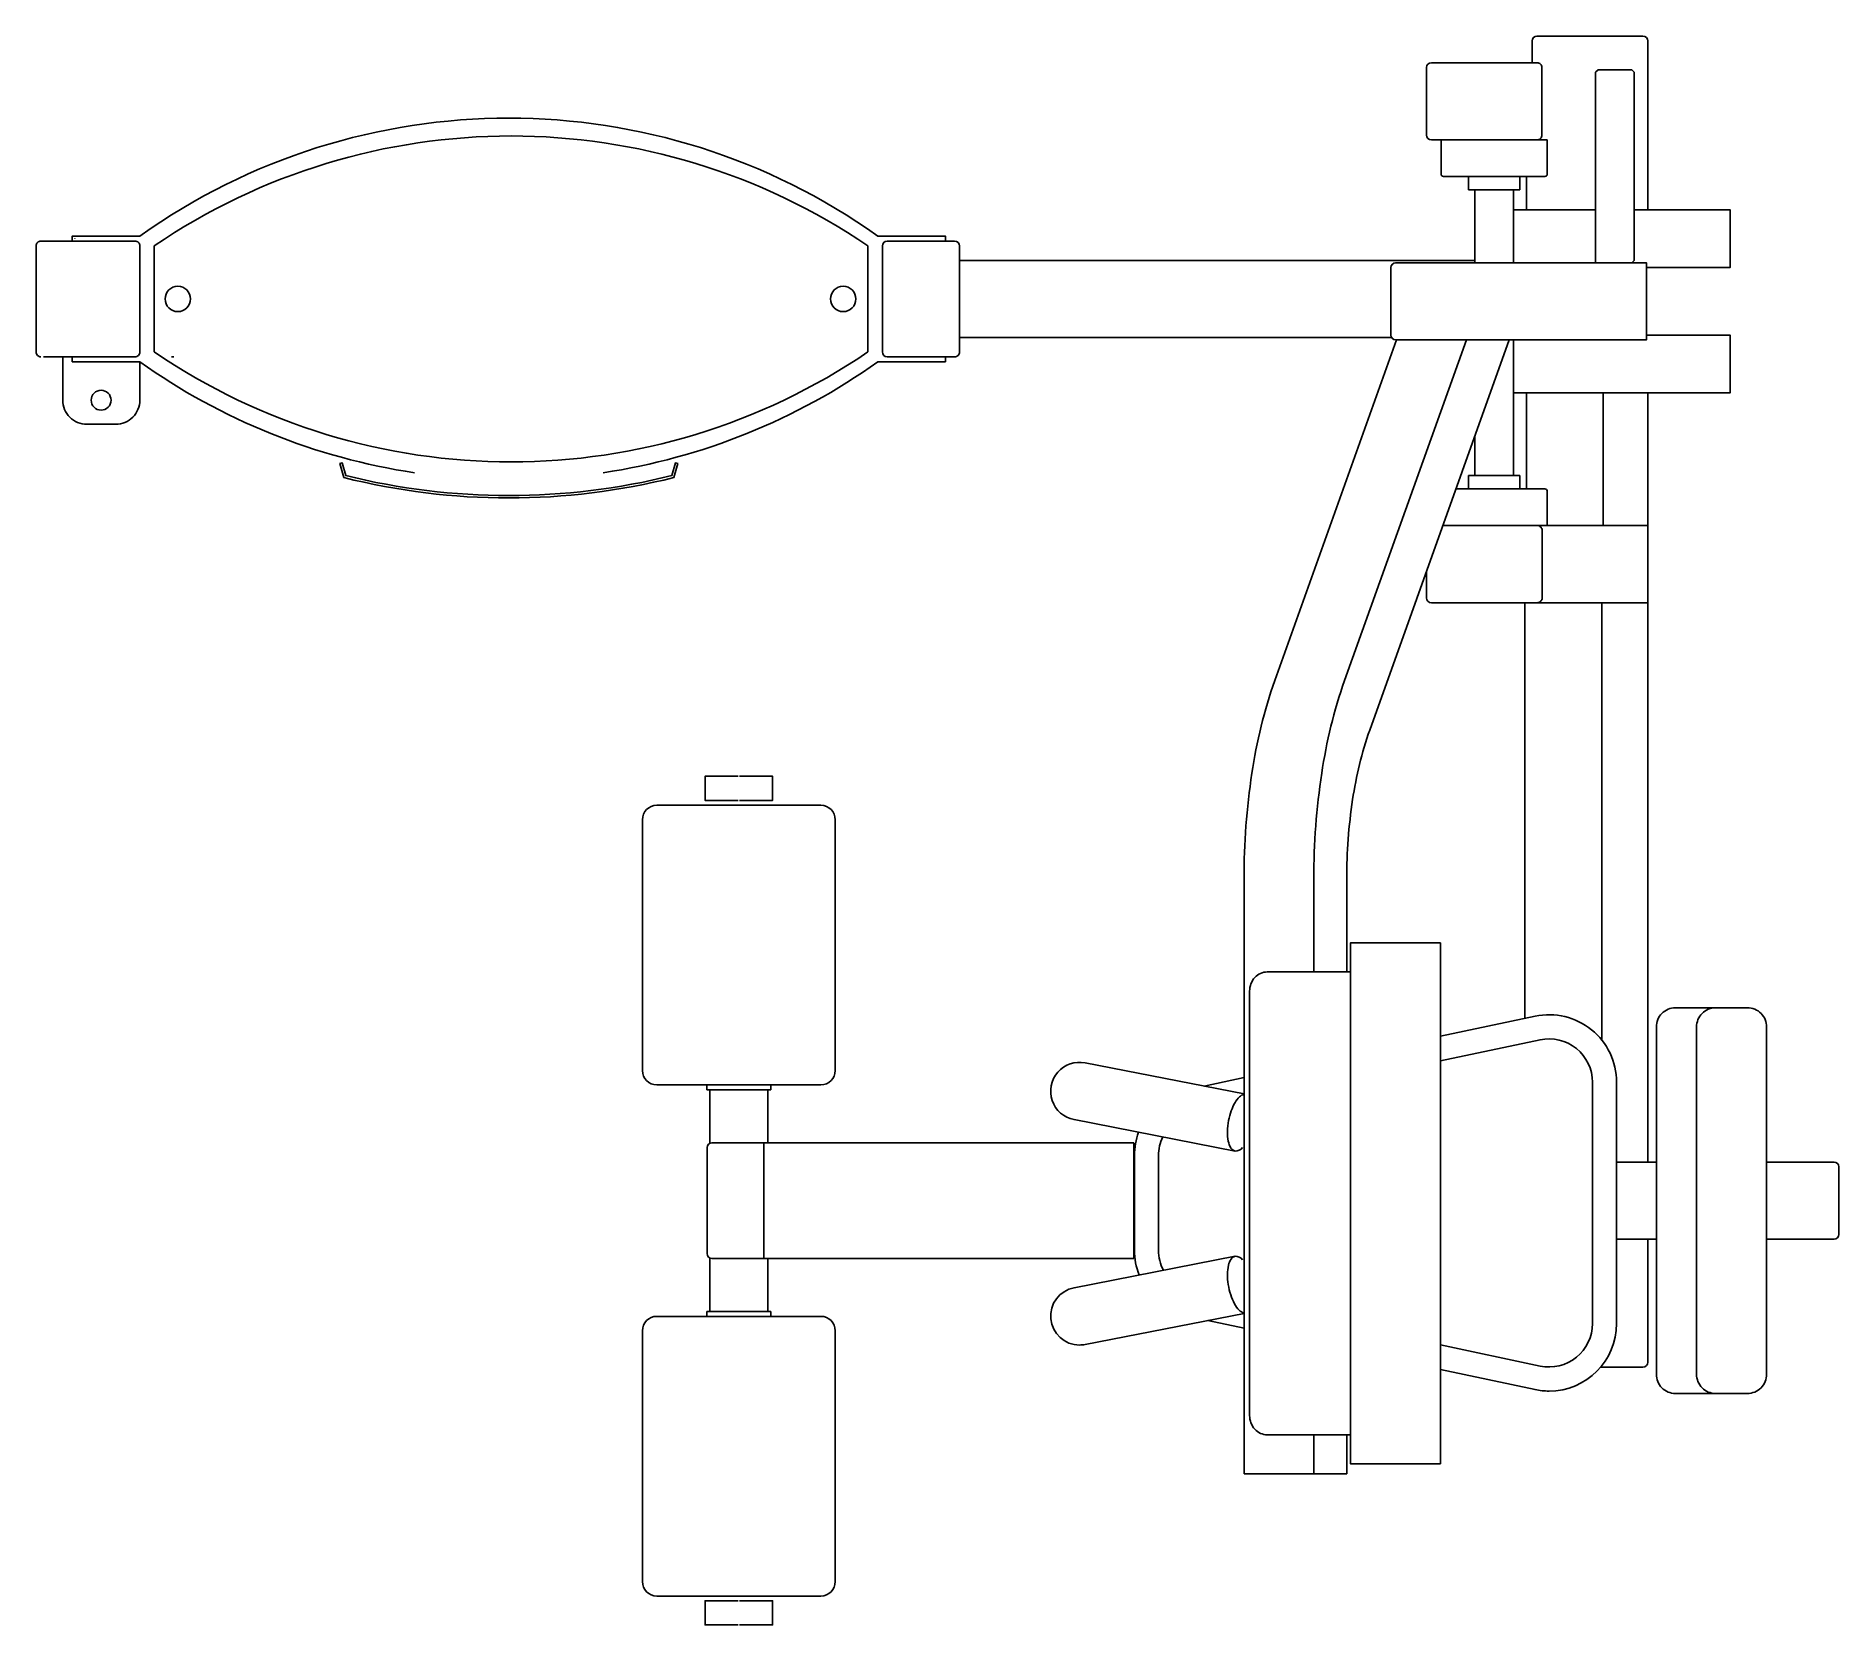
# Model space of a CAD drawing. Header units: millimetres. Extents: x 1385.341 to 1386.276, y 2699.89 to 2700.714.
import ezdxf

# ---------------------------------------------------------------- set-up
doc = ezdxf.new("R2010")
doc.units = ezdxf.units.MM
doc.header["$LTSCALE"] = 10
doc.layers.add('Equipam_fitness', color=1, linetype='Continuous')

msp = doc.modelspace()

# ---------------------------------------------------------------- linework, layer by layer
at = {"layer": 'Equipam_fitness'}
for points in [[(1386.1196, 2700.71417, 0.414187), (1386.1171, 2700.71167)], [(1386.1771, 2700.71167, 0.414187), (1386.1746, 2700.71417)], [(1386.0649, 2700.70037, 0.414187), (1386.0624, 2700.69787)], [(1386.12218, 2700.69787, 0.098151), (1386.12199, 2700.69883, 0.09835), (1386.12145, 2700.69964, 0.098632), (1386.12065, 2700.70018, 0.098832), (1386.11969, 2700.70037, 0.098832)], [(1385.81289, 2700.60787), (1385.81289, 2700.61047), (1385.77789, 2700.61047, 0.319509), (1385.39521, 2700.61047), (1385.36021, 2700.61047), (1385.36021, 2700.60787)], [(1385.77271, 2700.60537, 0.308016), (1385.40271, 2700.60537)], [(1386.0624, 2700.66287, 0.414187), (1386.0649, 2700.66037)], [(1386.11969, 2700.66037, 0.098832), (1386.12065, 2700.66056, 0.098632), (1386.12145, 2700.6611, 0.09835), (1386.12199, 2700.66191, 0.098151), (1386.12218, 2700.66287, 0.098151)], [(1386.06994, 2700.64257, 0.414143), (1386.07114, 2700.64137)], [(1386.12374, 2700.64137, 0.414143), (1386.12494, 2700.64257)], [(1385.34391, 2700.54787, -0.414346), (1385.34141, 2700.55037), (1385.34141, 2700.60537, -0.414346), (1385.34391, 2700.60787), (1385.39271, 2700.60787, -0.414346), (1385.39521, 2700.60537), (1385.39521, 2700.55037, -0.414346), (1385.39271, 2700.54787), (1385.35771, 2700.54787)], [(1385.78271, 2700.60787, 0.414187), (1385.78021, 2700.60537)], [(1385.82021, 2700.60537, 0.414187), (1385.81771, 2700.60787)], [(1385.82021, 2700.60537), (1385.82021, 2700.55037, -0.414286), (1385.81771, 2700.54787), (1385.78271, 2700.54787)], [(1386.07865, 2700.55662), (1386.07809, 2700.55662), (1386.17638, 2700.55662), (1386.17638, 2700.59662), (1386.04643, 2700.59662, 0.414137), (1386.04393, 2700.59412), (1386.04393, 2700.55912, 0.414137), (1386.04643, 2700.55662), (1386.07809, 2700.55662)], [(1386.17641, 2700.59162, 0.041606), (1386.17638, 2700.59203)], [(1386.1764, 2700.59162, 0.034451), (1386.17638, 2700.59196, 0.034461)], [(1386.17638, 2700.56121, 0.041606), (1386.17641, 2700.56162)], [(1386.17638, 2700.56127, 0.034451), (1386.1764, 2700.56162, 0.034451)], [(1385.40271, 2700.55037, 0.308016), (1385.77271, 2700.55037)], [(1385.78021, 2700.55037, 0.414187), (1385.78271, 2700.54787)], [(1385.39521, 2700.54527, 0.118034), (1385.53771, 2700.48777)], [(1385.63539, 2700.48777, 0.118036), (1385.77789, 2700.54527), (1385.81289, 2700.54527)], [(1385.35521, 2700.52537, 0.414219), (1385.36771, 2700.51287)], [(1385.38271, 2700.51287, 0.414219), (1385.39521, 2700.52537)], [(1386.12496, 2700.47817, 0.414143), (1386.12376, 2700.47937)], [(1386.1223, 2700.45787, 0.098151), (1386.12211, 2700.45883, 0.09835), (1386.12157, 2700.45964, 0.098632), (1386.12076, 2700.46018, 0.098832), (1386.11981, 2700.46037, 0.098832)], [(1386.0624, 2700.42287, 0.414187), (1386.0649, 2700.42037)], [(1386.11981, 2700.42037, 0.098832), (1386.12076, 2700.42056, 0.098632), (1386.12157, 2700.4211, 0.09835), (1386.12211, 2700.42191, 0.098151), (1386.1223, 2700.42287, 0.098151)], [(1385.9837, 2700.38006, 0.047435), (1385.97185, 2700.33194, 0.038504), (1385.96774, 2700.27722, 0.038504)], [(1386.01988, 2700.38006, 0.047435), (1386.00804, 2700.33194, 0.038504), (1386.00392, 2700.27722, 0.038504)], [(1386.03294, 2700.35435, 0.047435), (1386.02406, 2700.31826, 0.038504), (1386.02098, 2700.27722, 0.038504)], [(1385.97971, 2700.22895, 0.107767), (1385.97625, 2700.22819, 0.101862), (1385.97331, 2700.22602, 0.094489), (1385.97135, 2700.22277, 0.089864), (1385.97066, 2700.21895, 0.089864)], [(1386.06954, 2700.19562), (1386.11869, 2700.206, -0.47658), (1386.16092, 2700.17175), (1386.16092, 2700.04663, -0.414212), (1386.12592, 2700.01163, -0.052099), (1386.11869, 2700.01239), (1386.06954, 2700.02277)], [(1386.19139, 2700.21037, 0.099865), (1386.18762, 2700.20961, 0.09905), (1386.18442, 2700.20744, 0.097918), (1386.18229, 2700.2042, 0.097132), (1386.18154, 2700.20037, 0.097132)], [(1386.21222, 2700.21037, 0.099865), (1386.20845, 2700.20961, 0.09905), (1386.20526, 2700.20744, 0.097918), (1386.20313, 2700.2042, 0.097132), (1386.20238, 2700.20037, 0.097132)], [(1386.21222, 2700.01037), (1386.22873, 2700.01037, 0.41431), (1386.23873, 2700.02037), (1386.23873, 2700.20037, 0.41431), (1386.22873, 2700.21037), (1386.21222, 2700.21037)], [(1386.06954, 2700.03554), (1386.12127, 2700.02462, 0.476557), (1386.14842, 2700.04663), (1386.14842, 2700.17175, 0.476557), (1386.12127, 2700.19377), (1386.06954, 2700.18285)], [(1385.96774, 2700.16574), (1385.88534, 2700.1818, 1.000017), (1385.8796, 2700.15236), (1385.96311, 2700.13608)], [(1385.96774, 2700.16551, 0.137736), (1385.96537, 2700.16415, 0.072827), (1385.96307, 2700.16116, 0.046902), (1385.96113, 2700.1569, 0.038078), (1385.95978, 2700.1519, 0.038233)], [(1385.95978, 2700.1519, 0.042967), (1385.95917, 2700.14621, 0.056386), (1385.95959, 2700.1412, 0.098978), (1385.96097, 2700.13765, 0.196528), (1385.96311, 2700.13608, 0.196529)], [(1385.69184, 2700.14037, 0.414187), (1385.68934, 2700.13787)], [(1385.91307, 2700.14583, 0.088307), (1385.91092, 2700.13376), (1385.91092, 2700.08463, 0.094014), (1385.91335, 2700.07181)], [(1385.92559, 2700.14339, 0.111106), (1385.92342, 2700.13376), (1385.92342, 2700.08463, 0.12022), (1385.92595, 2700.07427)], [(1385.96311, 2700.13608, 0.257082), (1385.96701, 2700.13787, 0.09753)], [(1386.23902, 2700.13037, 0.029801), (1386.23873, 2700.13035, 0.029776)], [(1386.23925, 2700.13037, 0.053407), (1386.23873, 2700.13031, 0.053267)], [(1386.23925, 2700.09037), (1386.27371, 2700.09037, 0.414123), (1386.27621, 2700.09287), (1386.27621, 2700.12787, 0.414123), (1386.27371, 2700.13037), (1386.23925, 2700.13037)], [(1385.68934, 2700.08287, 0.414187), (1385.69184, 2700.08037)], [(1386.23873, 2700.09042, 0.053407), (1386.23925, 2700.09037, 0.053407)], [(1386.23873, 2700.09039, 0.029801), (1386.23902, 2700.09037, 0.029801)], [(1385.96311, 2700.08151), (1385.8796, 2700.06523, 0.908112), (1385.88247, 2700.03551, 0.048113), (1385.88534, 2700.03579), (1385.96774, 2700.05185)], [(1385.96311, 2700.08151, 0.189029), (1385.96107, 2700.08008, 0.098829), (1385.95969, 2700.07683, 0.056428), (1385.95917, 2700.07222, 0.041891), (1385.95957, 2700.06687, 0.039658), (1385.96085, 2700.06151, 0.047548), (1385.96283, 2700.05686, 0.073641), (1385.96523, 2700.05357, 0.143219), (1385.96774, 2700.05208, 0.213203)], [(1385.96701, 2700.07973, 0.257082), (1385.96311, 2700.08151, 0.257077)], [(1386.1746, 2700.02407, 0.414187), (1386.1771, 2700.02657)], [(1386.18154, 2700.02037, 0.097132), (1386.18229, 2700.01654, 0.097918), (1386.18442, 2700.0133, 0.09905), (1386.18762, 2700.01113, 0.099865), (1386.19139, 2700.01037, 0.099865)], [(1386.20238, 2700.02037, 0.097132), (1386.20313, 2700.01654, 0.097918), (1386.20526, 2700.0133, 0.09905), (1386.20845, 2700.01113, 0.099865), (1386.21222, 2700.01037, 0.099865)], [(1385.97066, 2699.99895, 0.089864), (1385.97135, 2699.99512, 0.094489), (1385.97331, 2699.99188, 0.101862), (1385.97625, 2699.98971, 0.107767), (1385.97971, 2699.98895, 0.107767)]]:
    msp.add_lwpolyline(points, format="xyb", dxfattribs=at)
for points in [[(1386.1171, 2700.71037), (1386.1171, 2700.71167)], [(1386.1171, 2700.71037), (1386.1171, 2700.70037)], [(1386.1196, 2700.71417), (1386.1746, 2700.71417)], [(1386.1771, 2700.71167), (1386.1771, 2700.71037)], [(1386.1771, 2700.71037), (1386.1771, 2700.70037)], [(1386.0649, 2700.70037), (1386.11969, 2700.70037)], [(1386.11979, 2700.70037), (1386.11969, 2700.70037)], [(1386.11969, 2700.70037), (1386.11979, 2700.70037)], [(1386.11981, 2700.70037), (1386.11979, 2700.70037)], [(1386.1771, 2700.66037), (1386.1771, 2700.70037)], [(1386.0624, 2700.69787), (1386.0624, 2700.66287)], [(1386.12218, 2700.69787), (1386.12218, 2700.66287)], [(1386.17007, 2700.59787), (1386.17007, 2700.69537), (1386.16882, 2700.69662), (1386.15132, 2700.69662), (1386.15007, 2700.69537), (1386.15007, 2700.59662)], [(1386.11969, 2700.66037), (1386.0649, 2700.66037)], [(1386.06994, 2700.66037), (1386.06994, 2700.64257)], [(1386.11969, 2700.66037), (1386.11979, 2700.66037)], [(1386.11979, 2700.66037), (1386.11969, 2700.66037)], [(1386.11979, 2700.66037), (1386.11981, 2700.66037)], [(1386.12494, 2700.66037), (1386.11981, 2700.66037)], [(1386.12494, 2700.64257), (1386.12494, 2700.66037)], [(1386.1771, 2700.66037), (1386.1771, 2700.62412)], [(1386.12364, 2700.64137), (1386.07114, 2700.64137)], [(1386.08411, 2700.64137), (1386.08411, 2700.6403)], [(1386.08411, 2700.64032), (1386.08411, 2700.64025), (1386.08413, 2700.63971), (1386.08416, 2700.63898), (1386.08417, 2700.63815), (1386.08416, 2700.63733), (1386.08413, 2700.6366), (1386.08411, 2700.63603), (1386.08411, 2700.6359)], [(1386.08411, 2700.63593), (1386.08411, 2700.63437)], [(1386.11072, 2700.63437), (1386.08411, 2700.63437)], [(1386.08746, 2700.63437), (1386.08746, 2700.59662)], [(1386.10746, 2700.59662), (1386.10746, 2700.63437)], [(1386.11077, 2700.63437), (1386.11072, 2700.63437)], [(1386.11077, 2700.63437), (1386.11077, 2700.64137)], [(1386.11421, 2700.62412), (1386.11421, 2700.64137)], [(1386.12374, 2700.64137), (1386.12364, 2700.64137)], [(1386.10746, 2700.62412), (1386.15007, 2700.62412)], [(1386.17007, 2700.62412), (1386.21977, 2700.62412), (1386.21977, 2700.59412), (1386.17638, 2700.59412)], [(1385.36147, 2700.60921), (1385.36147, 2700.60911)], [(1385.78271, 2700.60787), (1385.81771, 2700.60787)], [(1385.40271, 2700.55037), (1385.40271, 2700.60537)], [(1385.77271, 2700.55037), (1385.77271, 2700.60537)], [(1385.78021, 2700.55037), (1385.78021, 2700.60537)], [(1385.82021, 2700.59787), (1386.08746, 2700.59787)], [(1386.16882, 2700.59662), (1386.17007, 2700.59787)], [(1386.07865, 2700.59662), (1386.07809, 2700.59662)], [(1386.1764, 2700.59162), (1386.17638, 2700.59162)], [(1386.17641, 2700.59162), (1386.1764, 2700.59162)], [(1386.1764, 2700.56162), (1386.1764, 2700.59162)], [(1386.17641, 2700.56162), (1386.17641, 2700.59162)], [(1386.17638, 2700.56162), (1386.1764, 2700.56162)], [(1386.17641, 2700.56162), (1386.1764, 2700.56162)], [(1385.82021, 2700.55787), (1386.04427, 2700.55787)], [(1385.9837, 2700.38006), (1386.04686, 2700.55662)], [(1386.01988, 2700.38006), (1386.08304, 2700.55662)], [(1386.03294, 2700.35435), (1386.1053, 2700.55662)], [(1386.08304, 2700.55662), (1386.1053, 2700.55662)], [(1386.17638, 2700.55912), (1386.21977, 2700.55912), (1386.21977, 2700.52912), (1386.10746, 2700.52912)], [(1386.10746, 2700.48637), (1386.10746, 2700.55662)], [(1385.34521, 2700.54787), (1385.35521, 2700.54787)], [(1385.35521, 2700.54787), (1385.35771, 2700.54787)], [(1385.35521, 2700.52537), (1385.35521, 2700.54787)], [(1385.36021, 2700.54527), (1385.36021, 2700.54787)], [(1385.39521, 2700.54527), (1385.36021, 2700.54527)], [(1385.39521, 2700.54527), (1385.39521, 2700.52537)], [(1385.41287, 2700.54787), (1385.41157, 2700.54787)], [(1385.81289, 2700.54527), (1385.81289, 2700.54787)], [(1386.11421, 2700.47937), (1386.11421, 2700.52912)], [(1386.15405, 2700.46037), (1386.15405, 2700.52912)], [(1386.1771, 2700.52912), (1386.1771, 2700.46037)], [(1385.36771, 2700.51287), (1385.38271, 2700.51287)], [(1386.08746, 2700.50673), (1386.08746, 2700.48637)], [(1385.65843, 2700.49335), (1385.65843, 2700.49343)], [(1386.08413, 2700.48637), (1386.08413, 2700.47937)], [(1386.08413, 2700.48637), (1386.11079, 2700.48637)], [(1386.11079, 2700.48637), (1386.11079, 2700.47937)], [(1386.07767, 2700.47937), (1386.12376, 2700.47937)], [(1386.12496, 2700.47817), (1386.12496, 2700.46037)], [(1386.07087, 2700.46037), (1386.11969, 2700.46037)], [(1386.11969, 2700.46037), (1386.11981, 2700.46037)], [(1386.12232, 2700.46037), (1386.11981, 2700.46037)], [(1386.1223, 2700.42287), (1386.1223, 2700.45787), (1386.12218, 2700.45787)], [(1386.12232, 2700.46037), (1386.15405, 2700.46037)], [(1386.15754, 2700.46037), (1386.15405, 2700.46037)], [(1386.15405, 2700.46037), (1386.15754, 2700.46037)], [(1386.15754, 2700.46037), (1386.17712, 2700.46037)], [(1386.17712, 2700.42037), (1386.17712, 2700.46037)], [(1386.0624, 2700.4367), (1386.0624, 2700.42287)], [(1386.11969, 2700.42037), (1386.0649, 2700.42037)], [(1386.1134, 2700.20488), (1386.1134, 2700.42037)], [(1386.11981, 2700.42037), (1386.11969, 2700.42037)], [(1386.11981, 2700.42037), (1386.12232, 2700.42037)], [(1386.12218, 2700.42287), (1386.1223, 2700.42287)], [(1386.12232, 2700.42037), (1386.17712, 2700.42037)], [(1386.15325, 2700.19362), (1386.15325, 2700.42037)], [(1386.1771, 2700.42037), (1386.1771, 2700.13037)], [(1385.70548, 2700.33037), (1385.6883, 2700.33037), (1385.6883, 2700.31787), (1385.70548, 2700.31787)], [(1385.70611, 2700.31787), (1385.7233, 2700.31787), (1385.7233, 2700.33037), (1385.70611, 2700.33037)], [(1385.96774, 2700.27722), (1385.96774, 2699.9688)], [(1386.00392, 2700.27722), (1386.00392, 2700.22895)], [(1386.02098, 2700.27722), (1386.02098, 2700.22895)], [(1386.02288, 2699.98895), (1386.02288, 2699.97395), (1386.06954, 2699.97395), (1386.06954, 2700.24395), (1386.02288, 2700.24395), (1386.02288, 2700.22895)], [(1385.97971, 2700.22895), (1386.02294, 2700.22895)], [(1386.02294, 2699.98895), (1386.02294, 2700.22895)], [(1385.97066, 2700.21895), (1385.97066, 2699.99895)], [(1386.19123, 2700.21037), (1386.19139, 2700.21037)], [(1386.19139, 2700.21037), (1386.21222, 2700.21037)], [(1386.18154, 2700.20037), (1386.18154, 2700.02037)], [(1386.20238, 2700.20037), (1386.20238, 2700.02037)], [(1385.6892, 2700.17037), (1385.6892, 2700.16787)], [(1385.71625, 2700.16787), (1385.6892, 2700.16787)], [(1385.6908, 2700.16787), (1385.6908, 2700.14014)], [(1385.7224, 2700.16787), (1385.71625, 2700.16787)], [(1385.7208, 2700.14037), (1385.7208, 2700.16787)], [(1385.7224, 2700.16787), (1385.7224, 2700.17037)], [(1385.94707, 2700.16977), (1385.96774, 2700.17413)], [(1385.69184, 2700.14037), (1385.71615, 2700.14037)], [(1385.71615, 2700.14037), (1385.71709, 2700.14037)], [(1385.71615, 2700.14037), (1385.71709, 2700.14037)], [(1385.71709, 2700.14037), (1385.71883, 2700.14037)], [(1385.68934, 2700.13787), (1385.68934, 2700.08287)], [(1386.18123, 2700.13037), (1386.16092, 2700.13037)], [(1386.23902, 2700.13037), (1386.23873, 2700.13037)], [(1386.23925, 2700.13037), (1386.23902, 2700.13037)], [(1386.23902, 2700.13037), (1386.23925, 2700.13037)], [(1386.18123, 2700.09037), (1386.16092, 2700.09037)], [(1386.1771, 2700.09037), (1386.1771, 2700.02787)], [(1386.23873, 2700.09037), (1386.23902, 2700.09037)], [(1386.23902, 2700.09037), (1386.23925, 2700.09037)], [(1386.23925, 2700.09037), (1386.23902, 2700.09037)], [(1385.6908, 2700.0806), (1385.6908, 2700.05287)], [(1385.71615, 2700.08037), (1385.69184, 2700.08037)], [(1385.71709, 2700.08037), (1385.71615, 2700.08037)], [(1385.71709, 2700.08037), (1385.71615, 2700.08037)], [(1385.71883, 2700.08037), (1385.71709, 2700.08037)], [(1385.7208, 2700.05287), (1385.7208, 2700.08037)], [(1385.6892, 2700.05287), (1385.6892, 2700.05037)], [(1385.6892, 2700.05287), (1385.7224, 2700.05287)], [(1385.7224, 2700.05037), (1385.7224, 2700.05287)], [(1385.96774, 2700.04425), (1385.94903, 2700.0482)], [(1386.1771, 2700.02787), (1386.1771, 2700.02657)], [(1386.1746, 2700.02407), (1386.15267, 2700.02407)], [(1386.19139, 2700.01037), (1386.19123, 2700.01037)], [(1386.21222, 2700.01037), (1386.19139, 2700.01037)], [(1385.97971, 2699.98895), (1386.02294, 2699.98895)], [(1386.00392, 2699.98895), (1386.00392, 2699.9688)], [(1386.02098, 2699.98895), (1386.02098, 2699.9688)], [(1385.97, 2699.9688), (1385.96774, 2699.9688)], [(1386.00166, 2699.9688), (1385.97, 2699.9688)], [(1385.97, 2699.9688), (1386.00166, 2699.9688)], [(1386.00392, 2699.9688), (1386.00166, 2699.9688)], [(1386.00499, 2699.9688), (1386.00392, 2699.9688)], [(1386.01991, 2699.9688), (1386.00499, 2699.9688)], [(1386.01991, 2699.9688), (1386.00499, 2699.9688)], [(1386.02098, 2699.9688), (1386.01991, 2699.9688)], [(1385.70548, 2699.90287), (1385.6883, 2699.90287), (1385.6883, 2699.89037), (1385.70548, 2699.89037)], [(1385.70611, 2699.89037), (1385.7233, 2699.89037), (1385.7233, 2699.90287), (1385.70611, 2699.90287)]]:
    msp.add_lwpolyline(points, dxfattribs=at)
for points in [[(1385.41491, 2700.58443, -1), (1385.41491, 2700.57131, -1)], [(1385.75991, 2700.58443, -1), (1385.75991, 2700.57131, -1)], [(1385.37514, 2700.53052, -1), (1385.37514, 2700.52022, -1)], [(1385.50093, 2700.48527), (1385.49899, 2700.49251), (1385.5002, 2700.49284), (1385.50195, 2700.48631, 0.122626), (1385.67115, 2700.48631), (1385.6729, 2700.49284), (1385.67412, 2700.49251), (1385.67218, 2700.48527, -0.123697)], [(1385.7558, 2700.17787), (1385.7558, 2700.30787, 0.414143), (1385.7483, 2700.31537), (1385.6633, 2700.31537, 0.414143), (1385.6558, 2700.30787), (1385.6558, 2700.17787, 0.414143), (1385.6633, 2700.17037), (1385.7483, 2700.17037, 0.414143)], [(1385.7558, 2699.91287), (1385.7558, 2700.04287, 0.414143), (1385.7483, 2700.05037), (1385.6633, 2700.05037, 0.414143), (1385.6558, 2700.04287), (1385.6558, 2699.91287, 0.414143), (1385.6633, 2699.90537), (1385.7483, 2699.90537, 0.414143)]]:
    msp.add_lwpolyline(points, format="xyb", close=True, dxfattribs=at)
msp.add_lwpolyline([(1385.91058, 2700.14037), (1385.71883, 2700.14037), (1385.71883, 2700.08037), (1385.91058, 2700.08037)], close=True, dxfattribs=at)

doc.saveas('drawing.dxf')
